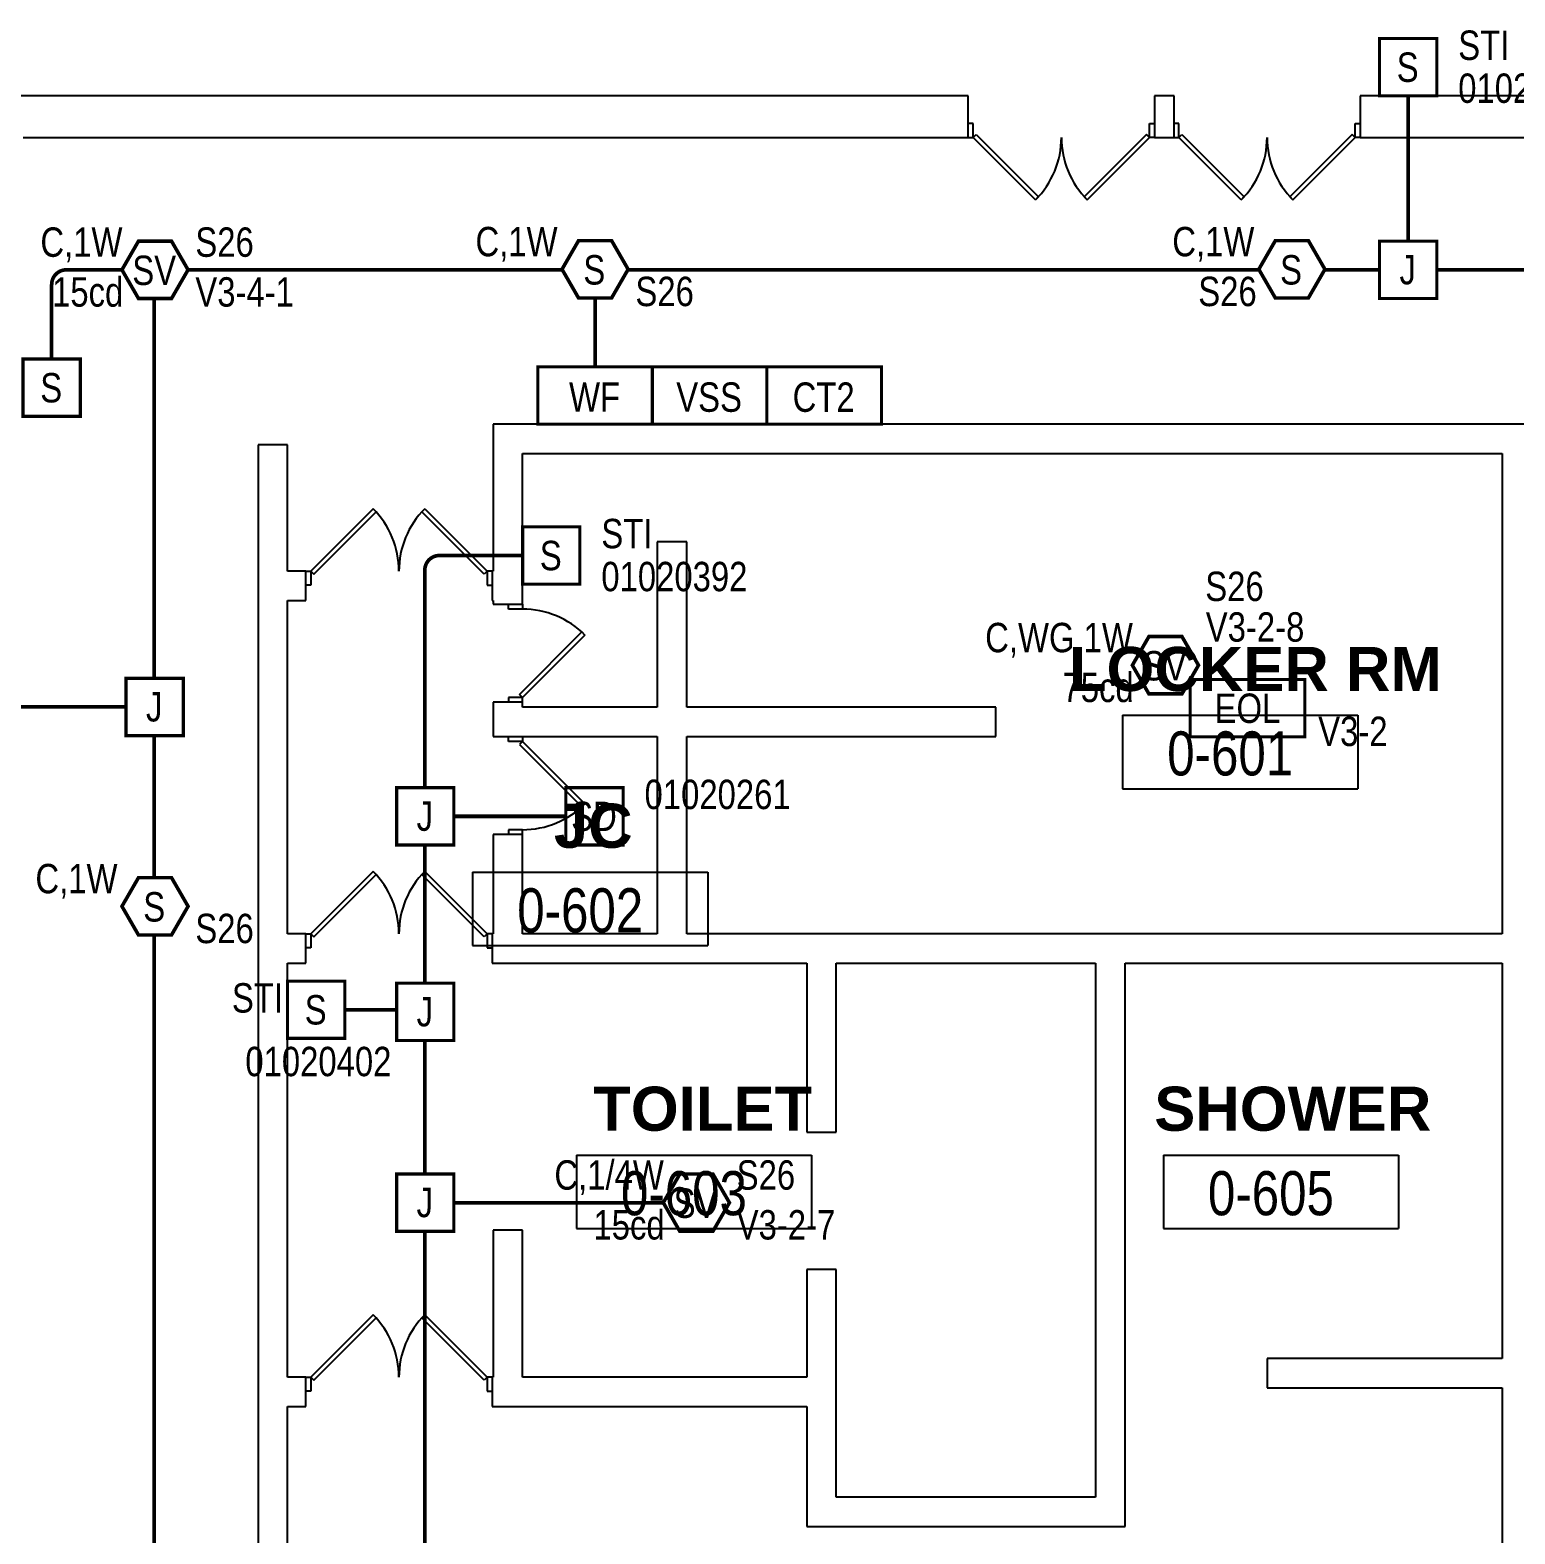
# Model space of a CAD drawing. Header units: inches. Extents: x 3516 to 15434, y -1454 to 5991.
# Drawn here: x 12130 to 12737, y 3575 to 4189 of the extents above; entities that cross this region are included whole.
import ezdxf
from ezdxf.enums import TextEntityAlignment as Align

# ---------------------------------------------------------------- set-up
doc = ezdxf.new("R2010")
doc.units = ezdxf.units.IN
doc.header["$LTSCALE"] = 0.25
doc.header["$MEASUREMENT"] = 0
for name, color, linetype in [('BACKGROUND', 8, 'Continuous'), ('CONDUIT', 6, 'Continuous'), ('EOL', 1, 'Continuous'), ('JUNCTION BOX', 1, 'Continuous'), ('MONITOR MODULE', 1, 'Continuous'), ('PULL STATION', 1, 'Continuous'), ('SMOKE DETECTOR', 1, 'Continuous'), ('SPEAKER', 1, 'Continuous'), ('SPEAKER STROBE', 1, 'Continuous'), ('TAMPER SWITCH', 1, 'Continuous'), ('WATERFLOW SWITCH', 1, 'Continuous')]:
    doc.layers.add(name, color=color, linetype=linetype)
doc.styles.add('Arial', font='arial.ttf', dxfattribs={"width": 0.8})
doc.styles.add('Arial_B_1', font='arialbd.ttf', dxfattribs={"height": 0.09375})

# ---------------------------------------------------------------- blocks, each defined once
blk = doc.blocks.new('SIGA-278')
at = {"layer": 'PULL STATION', "const_width": 1.3}
blk.add_lwpolyline([(-11.5, -11.68), (-11.5, 11.7), (11.89, 11.7), (11.89, -11.68)], close=True, dxfattribs=at)
at = {"layer": 'PULL STATION', "style": 'Arial', "width": 0.8}
blk.add_text('S', height=12, dxfattribs=at).set_placement((0, 0), align=Align.MIDDLE)
for tag, p in [('ADDRESS', (20.64, 8.96)), ('ZONE', (20.64, -8.58))]:
    blk.add_attdef(tag, text='', height=12, dxfattribs=at).set_placement(p, align=Align.MIDDLE_LEFT)
blk.add_attdef('SUBSCRIPT', text='', height=12, dxfattribs=at).set_placement((-16.56, -9.02), align=Align.MIDDLE_RIGHT)
blk = doc.blocks.new('GC-S7')
at = {"layer": 'SPEAKER', "const_width": 1.46}
blk.add_lwpolyline([(13.83, 0.21), (7.08, 11.9), (-6.42, 11.9), (-13.17, 0.21), (-6.42, -11.49), (7.08, -11.49)], close=True, dxfattribs=at)
at = {"layer": 'SPEAKER', "style": 'Arial', "width": 0.8}
blk.add_text('S', height=12, dxfattribs=at).set_placement((0, 0), align=Align.MIDDLE)
for tag, p in [('C', (-14.98, 11.52)), ('1/2W', (-14.65, -8.82))]:
    blk.add_attdef(tag, text='', height=12, dxfattribs=at).set_placement(p, align=Align.MIDDLE_RIGHT)
blk.add_attdef('Speaker_Circuit', text='', height=12, dxfattribs=at).set_placement((16.8, -8.82), align=Align.MIDDLE_LEFT)
blk = doc.blocks.new('GC-S7VM')
at = {"layer": 'SPEAKER STROBE', "const_width": 1.46}
blk.add_lwpolyline([(13.83, 0.21), (7.08, 11.9), (-6.42, 11.9), (-13.17, 0.21), (-6.42, -11.49), (7.08, -11.49)], close=True, dxfattribs=at)
at = {"layer": 'SPEAKER STROBE', "style": 'Arial', "width": 0.8}
blk.add_text('SV', height=12, dxfattribs=at).set_placement((0, 0), align=Align.MIDDLE)
for tag, p in [('C', (-12.95, 11.52)), ('CANDELA', (-12.62, -8.82)), ('1/2W', (-12.62, -29.16))]:
    blk.add_attdef(tag, text='', height=12, dxfattribs=at).set_placement(p, align=Align.MIDDLE_RIGHT)
for tag, p in [('Speaker_Circuit', (16.8, 11.52)), ('Visual_Circuit', (16.8, -8.82))]:
    blk.add_attdef(tag, text='', height=12, dxfattribs=at).set_placement(p, align=Align.MIDDLE_LEFT)
blk = doc.blocks.new('SIGA-PD')
at = {"layer": 'SMOKE DETECTOR', "const_width": 1.3}
blk.add_lwpolyline([(-11.5, -11.68), (-11.5, 11.7), (11.89, 11.7), (11.89, -11.68)], close=True, dxfattribs=at)
at = {"layer": 'SMOKE DETECTOR', "style": 'Arial', "width": 0.8}
blk.add_text('SD', height=12, dxfattribs=at).set_placement((0, 0), align=Align.MIDDLE)
for tag, p in [('ADDRESS', (20.64, 8.96)), ('ZONE', (20.64, -8.58))]:
    blk.add_attdef(tag, text='', height=12, dxfattribs=at).set_placement(p, align=Align.MIDDLE_LEFT)
blk.add_attdef('SUBSCRIPT', text='', height=12, dxfattribs=at).set_placement((-16.56, -9.02), align=Align.MIDDLE_RIGHT)
blk = doc.blocks.new('JUNCTION BOX')
at = {"const_width": 1.3}
blk.add_lwpolyline([(-11.5, -11.68), (-11.5, 11.7), (11.89, 11.7), (11.89, -11.68)], close=True, dxfattribs=at)
at = {"style": 'Arial', "width": 0.8}
blk.add_text('J', height=12, dxfattribs=at).set_placement((0, 0), align=Align.MIDDLE)
blk.add_attdef('SUBSCRIPT', text='', height=12, dxfattribs=at).set_placement((-16.56, -9.02), align=Align.MIDDLE_RIGHT)
blk = doc.blocks.new('SIGA-CT2')
at = {"layer": 'MONITOR MODULE', "const_width": 1.25}
blk.add_lwpolyline([(-23.19, 12.37), (23.58, 12.37), (23.58, -11.01), (-23.19, -11.01)], close=True, dxfattribs=at)
at = {"layer": 'MONITOR MODULE', "style": 'Arial', "width": 0.8}
blk.add_text('CT2', height=12, dxfattribs=at).set_placement((0, 0), align=Align.MIDDLE)
blk = doc.blocks.new('WATERFLOW SWITCH')
at = {"layer": 'WATERFLOW SWITCH', "const_width": 1.25}
blk.add_lwpolyline([(-23.19, 12.37), (23.58, 12.37), (23.58, -11.01), (-23.19, -11.01)], close=True, dxfattribs=at)
at = {"layer": 'WATERFLOW SWITCH', "style": 'Arial', "width": 0.8}
blk.add_text('WF', height=12, dxfattribs=at).set_placement((0, 0), align=Align.MIDDLE)
for tag, p in [('ADDRESS', (28.76, 11.59)), ('ZONE', (29.08, -8.75))]:
    blk.add_attdef(tag, text='', height=12, dxfattribs=at).set_placement(p, align=Align.MIDDLE_LEFT)
blk = doc.blocks.new('TAMPER SWITCH')
at = {"layer": 'TAMPER SWITCH', "const_width": 1.25}
blk.add_lwpolyline([(-23.39, 12.13), (23.38, 12.13), (23.38, -11.26), (-23.39, -11.26)], close=True, dxfattribs=at)
at = {"layer": 'TAMPER SWITCH', "style": 'Arial', "width": 0.8}
blk.add_text('VSS', height=12, dxfattribs=at).set_placement((-0.2, -0.24), align=Align.MIDDLE)
for tag, p in [('ADDRESS', (28.56, 11.34)), ('ZONE', (28.88, -9))]:
    blk.add_attdef(tag, text='', height=12, dxfattribs=at).set_placement(p, align=Align.MIDDLE_LEFT)
blk = doc.blocks.new('EOLR')
at = {"layer": 'EOL', "const_width": 1.25}
blk.add_lwpolyline([(-23.38, 11.69), (23.38, 11.69), (23.38, -11.69), (-23.38, -11.69)], close=True, dxfattribs=at)
at = {"layer": 'EOL', "style": 'Arial', "width": 0.8}
blk.add_text('EOL', height=12, dxfattribs=at).set_placement((0, 0), align=Align.MIDDLE)
for tag, p in [('CIRCUIT#', (28.56, 10.91)), ('EOL_VALUE', (28.88, -9.43))]:
    blk.add_attdef(tag, text='', height=12, dxfattribs=at).set_placement(p, align=Align.MIDDLE_LEFT)

msp = doc.modelspace()

# ---------------------------------------------------------------- linework, layer by layer
at = {"layer": 'BACKGROUND'}
for p, q in [((12513.53, 4162.13), (12082.28, 4162.13)), ((12513.53, 4145.13), (12513.53, 4162.13)), ((12597.53, 4162.13), (12589.53, 4162.13)), ((12589.53, 4162.13), (12589.53, 4145.13)), ((12597.53, 4145.13), (12597.53, 4162.13)), ((13829.53, 4162.13), (12673.53, 4162.13)), ((12673.53, 4162.13), (12673.53, 4145.13)), ((12515.53, 4150.88), (12513.53, 4150.88)), ((12515.53, 4145.13), (12515.53, 4150.88)), ((12587.53, 4150.88), (12589.53, 4150.88)), ((12587.53, 4145.13), (12587.53, 4150.88)), ((12599.53, 4150.88), (12597.53, 4150.88)), ((12599.53, 4145.13), (12599.53, 4150.88)), ((12671.53, 4150.88), (12673.53, 4150.88)), ((12671.53, 4145.13), (12671.53, 4150.88)), ((12127.53, 4145.13), (12513.53, 4145.13)), ((12513.53, 4145.13), (12515.53, 4145.13)), ((12515.53, 4145.13), (12516.77, 4146.37)), ((12540.99, 4119.68), (12515.53, 4145.13)), ((12516.77, 4146.37), (12542.23, 4120.91)), ((12586.3, 4146.37), (12560.84, 4120.91)), ((12562.08, 4119.68), (12587.53, 4145.13)), ((12587.53, 4145.13), (12586.3, 4146.37)), ((12589.53, 4145.13), (12587.53, 4145.13)), ((12589.53, 4145.13), (12597.53, 4145.13)), ((12597.53, 4145.13), (12599.53, 4145.13)), ((12599.53, 4145.13), (12600.77, 4146.37)), ((12624.99, 4119.68), (12599.53, 4145.13)), ((12600.77, 4146.37), (12626.23, 4120.91)), ((12670.3, 4146.37), (12644.84, 4120.91)), ((12646.08, 4119.68), (12671.53, 4145.13)), ((12671.53, 4145.13), (12670.3, 4146.37)), ((12673.53, 4145.13), (12671.53, 4145.13)), ((12673.53, 4145.13), (13829.53, 4145.13)), ((12542.23, 4120.91), (12540.99, 4119.68)), ((12560.84, 4120.91), (12562.08, 4119.68)), ((12626.23, 4120.91), (12624.99, 4119.68)), ((12644.84, 4120.91), (12646.08, 4119.68)), ((12319.53, 4028.13), (12319.53, 3968.13)), ((12811.53, 4028.13), (12319.53, 4028.13)), ((12235.53, 4019.63), (12223.53, 4019.63)), ((12223.53, 4019.63), (12223.53, 3203.38)), ((12235.53, 3968.13), (12235.53, 4019.63)), ((12331.53, 3954.59), (12331.53, 4016.13)), ((12331.53, 4016.13), (12731.53, 4016.13)), ((12731.53, 4016.13), (12731.53, 3820.13)), ((12270.49, 3993.59), (12245.03, 3968.13)), ((12246.27, 3966.89), (12271.73, 3992.35)), ((12271.73, 3992.35), (12270.49, 3993.59)), ((12290.34, 3992.35), (12291.58, 3993.59)), ((12315.8, 3966.89), (12290.34, 3992.35)), ((12291.58, 3993.59), (12317.03, 3968.13)), ((12386.53, 3980.13), (12386.53, 3912.59)), ((12398.53, 3980.13), (12386.53, 3980.13)), ((12398.53, 3912.59), (12398.53, 3980.13)), ((12243.03, 3968.13), (12235.53, 3968.13)), ((12243.03, 3956.13), (12243.03, 3968.13)), ((12243.03, 3968.13), (12245.03, 3968.13)), ((12245.03, 3968.13), (12245.03, 3962.38)), ((12245.03, 3968.13), (12246.27, 3966.89)), ((12317.03, 3968.13), (12315.8, 3966.89)), ((12317.03, 3968.13), (12317.03, 3962.38)), ((12319.03, 3968.13), (12317.03, 3968.13)), ((12319.53, 3968.13), (12319.03, 3968.13)), ((12319.03, 3968.13), (12319.03, 3956.13)), ((12245.03, 3962.38), (12243.03, 3962.38)), ((12317.03, 3962.38), (12319.03, 3962.38)), ((12235.53, 3820.13), (12235.53, 3956.13)), ((12235.53, 3956.13), (12243.03, 3956.13)), ((12319.03, 3956.13), (12319.53, 3956.13)), ((12319.53, 3956.13), (12319.53, 3954.59)), ((12319.53, 3954.59), (12331.53, 3954.59)), ((12325.78, 3952.59), (12325.78, 3954.59)), ((12331.53, 3954.59), (12331.53, 3952.59)), ((12331.53, 3952.59), (12325.78, 3952.59)), ((12330.3, 3917.82), (12355.75, 3943.28)), ((12356.99, 3942.04), (12331.53, 3916.59)), ((12355.75, 3943.28), (12356.99, 3942.04)), ((12325.78, 3916.59), (12325.78, 3914.59)), ((12331.53, 3916.59), (12325.78, 3916.59)), ((12331.53, 3916.59), (12330.3, 3917.82)), ((12331.53, 3914.59), (12331.53, 3916.59)), ((12331.53, 3914.59), (12319.53, 3914.59)), ((12319.53, 3914.59), (12319.53, 3900.59)), ((12331.53, 3912.59), (12331.53, 3914.59)), ((12386.53, 3912.59), (12331.53, 3912.59)), ((12524.71, 3912.59), (12398.53, 3912.59)), ((12524.71, 3900.59), (12524.71, 3912.59)), ((12576.55, 3909.29), (12672.55, 3909.29)), ((12576.55, 3909.29), (12576.55, 3879.29)), ((12672.55, 3909.29), (12672.55, 3879.29)), ((12319.53, 3900.59), (12386.53, 3900.59)), ((12325.78, 3898.59), (12325.78, 3900.59)), ((12331.53, 3898.59), (12325.78, 3898.59)), ((12331.53, 3898.59), (12330.3, 3897.35)), ((12331.53, 3900.59), (12331.53, 3898.59)), ((12356.99, 3873.13), (12331.53, 3898.59)), ((12386.53, 3900.59), (12386.53, 3820.13)), ((12398.53, 3820.13), (12398.53, 3900.59)), ((12398.53, 3900.59), (12524.71, 3900.59)), ((12330.3, 3897.35), (12355.75, 3871.89)), ((12576.55, 3879.29), (12672.55, 3879.29)), ((12355.75, 3871.89), (12356.99, 3873.13)), ((12325.78, 3862.59), (12325.78, 3860.59)), ((12331.53, 3862.59), (12325.78, 3862.59)), ((12331.53, 3860.59), (12331.53, 3862.59)), ((12331.53, 3860.59), (12319.53, 3860.59)), ((12319.53, 3860.59), (12319.53, 3820.13)), ((12331.53, 3820.13), (12331.53, 3860.59)), ((12270.49, 3845.59), (12245.03, 3820.13)), ((12246.27, 3818.89), (12271.73, 3844.35)), ((12271.73, 3844.35), (12270.49, 3845.59)), ((12290.34, 3844.35), (12291.58, 3845.59)), ((12315.8, 3818.89), (12290.34, 3844.35)), ((12291.58, 3845.59), (12317.03, 3820.13)), ((12311.13, 3845.28), (12407.13, 3845.28)), ((12311.13, 3845.28), (12311.13, 3815.28)), ((12407.13, 3845.28), (12407.13, 3815.28)), ((12243.03, 3820.13), (12235.53, 3820.13)), ((12243.03, 3808.13), (12243.03, 3820.13)), ((12243.03, 3820.13), (12245.03, 3820.13)), ((12245.03, 3820.13), (12245.03, 3814.38)), ((12245.03, 3820.13), (12246.27, 3818.89)), ((12317.03, 3820.13), (12315.8, 3818.89)), ((12317.03, 3820.13), (12317.03, 3814.38)), ((12319.03, 3820.13), (12317.03, 3820.13)), ((12319.53, 3820.13), (12319.03, 3820.13)), ((12319.03, 3820.13), (12319.03, 3808.13)), ((12386.53, 3820.13), (12331.53, 3820.13)), ((12731.53, 3820.13), (12398.53, 3820.13)), ((12245.03, 3814.38), (12243.03, 3814.38)), ((12311.13, 3815.28), (12407.13, 3815.28)), ((12317.03, 3814.38), (12319.03, 3814.38)), ((12235.53, 3639.13), (12235.53, 3808.13)), ((12235.53, 3808.13), (12243.03, 3808.13)), ((12319.03, 3808.13), (12447.53, 3808.13)), ((12447.53, 3808.13), (12447.53, 3739.13)), ((12459.53, 3808.13), (12565.53, 3808.13)), ((12459.53, 3739.13), (12459.53, 3808.13)), ((12565.53, 3808.13), (12565.53, 3590.13)), ((12577.53, 3578.13), (12577.53, 3808.13)), ((12577.53, 3808.13), (12731.53, 3808.13)), ((12731.53, 3808.13), (12731.53, 3646.81)), ((12447.53, 3739.13), (12459.53, 3739.13)), ((12353.48, 3729.8), (12449.48, 3729.8)), ((12353.48, 3729.8), (12353.48, 3699.8)), ((12449.48, 3729.8), (12449.48, 3699.8)), ((12593.18, 3729.8), (12689.18, 3729.8)), ((12593.18, 3729.8), (12593.18, 3699.8)), ((12689.18, 3729.8), (12689.18, 3699.8)), ((12331.53, 3699.13), (12319.53, 3699.13)), ((12319.53, 3699.13), (12319.53, 3639.13)), ((12331.53, 3639.13), (12331.53, 3699.13)), ((12353.48, 3699.8), (12449.48, 3699.8)), ((12593.18, 3699.8), (12689.18, 3699.8)), ((12447.53, 3683.13), (12447.53, 3639.13)), ((12459.53, 3683.13), (12447.53, 3683.13)), ((12459.53, 3590.13), (12459.53, 3683.13)), ((12270.49, 3664.59), (12245.03, 3639.13)), ((12271.73, 3663.35), (12270.49, 3664.59)), ((12290.34, 3663.35), (12291.58, 3664.59)), ((12291.58, 3664.59), (12317.03, 3639.13)), ((12246.27, 3637.89), (12271.73, 3663.35)), ((12315.8, 3637.89), (12290.34, 3663.35)), ((12731.53, 3646.81), (12635.53, 3646.81)), ((12635.53, 3646.81), (12635.53, 3634.81)), ((12243.03, 3639.13), (12235.53, 3639.13)), ((12243.03, 3627.13), (12243.03, 3639.13)), ((12243.03, 3639.13), (12245.03, 3639.13)), ((12245.03, 3639.13), (12245.03, 3633.38)), ((12245.03, 3639.13), (12246.27, 3637.89)), ((12317.03, 3639.13), (12315.8, 3637.89)), ((12317.03, 3639.13), (12317.03, 3633.38)), ((12319.03, 3639.13), (12317.03, 3639.13)), ((12319.53, 3639.13), (12319.03, 3639.13)), ((12319.03, 3639.13), (12319.03, 3627.13)), ((12447.53, 3639.13), (12331.53, 3639.13)), ((12635.53, 3634.81), (12731.53, 3634.81)), ((12731.53, 3634.81), (12731.53, 3232.13)), ((12245.03, 3633.38), (12243.03, 3633.38)), ((12317.03, 3633.38), (12319.03, 3633.38)), ((12235.53, 3137.63), (12235.53, 3627.13)), ((12235.53, 3627.13), (12243.03, 3627.13)), ((12319.03, 3627.13), (12447.53, 3627.13)), ((12447.53, 3627.13), (12447.53, 3578.13)), ((12565.53, 3590.13), (12459.53, 3590.13)), ((12447.53, 3578.13), (12577.53, 3578.13))]:
    msp.add_line(p, q, dxfattribs=at)
for centre, start, end in [((12515.53, 4145.13), 315, 0), ((12587.53, 4145.13), 180, 225), ((12599.53, 4145.13), 315, 0), ((12671.53, 4145.13), 180, 225), ((12245.03, 3968.13), 0, 45), ((12317.03, 3968.13), 135, 180), ((12331.53, 3916.59), 45, 90), ((12331.53, 3898.59), 270, 315), ((12245.03, 3820.13), 0, 45), ((12317.03, 3820.13), 135, 180), ((12245.03, 3639.13), 0, 45), ((12317.03, 3639.13), 135, 180)]:
    msp.add_arc(centre, 36, start, end, dxfattribs=at)
at = {"layer": 'CONDUIT', "lineweight": 0, "const_width": 1.5}
for points in [[(12693.14, 4162.13), (12693.14, 4102.79)], [(12194.91, 4091.1), (12347.73, 4091.1)], [(12374.49, 4091.1), (12632.26, 4091.1)], [(12659.02, 4091.1), (12681.45, 4091.1)], [(12704.83, 4091.1), (12881.74, 4091.1)], [(12181.09, 3924.37), (12181.09, 4079.41)], [(12361.11, 4079.61), (12361.11, 4051.51)], [(12032.82, 3912.67), (12169.59, 3912.67)], [(12181.09, 3842.99), (12181.09, 3900.99)], [(12349.18, 3868.04), (12303.46, 3868.04)], [(12291.58, 3799.92), (12291.58, 3856.35)], [(12181.09, 3566.38), (12181.09, 3819.61)], [(12258.92, 3789.09), (12280.08, 3789.09)], [(12291.58, 3722.05), (12291.58, 3776.54)], [(12388.98, 3710.35), (12303.46, 3710.35)], [(12291.58, 3522.08), (12291.58, 3698.66)]]:
    msp.add_lwpolyline(points, dxfattribs=at)
for points in [[(12167.91, 4091.1), (12145.22, 4091.1, 0.414214), (12139.22, 4085.1), (12139.22, 4054.68)], [(12291.58, 3879.73), (12291.58, 3968.5, -0.414214), (12297.58, 3974.5), (12331.53, 3974.5)]]:
    msp.add_lwpolyline(points, format="xyb", dxfattribs=at)

# ---------------------------------------------------------------- block references
at = {"layer": 'EOL'}
msp.add_blockref('EOLR', (12627.52, 3912.16), dxfattribs=at).add_auto_attribs({'EOL_VALUE': 'V3-2'})
at = {"layer": 'JUNCTION BOX'}
for p in [(12692.94, 4091.09), (12181.09, 3912.67), (12291.58, 3868.04), (12291.58, 3788.22), (12291.58, 3710.35)]:
    msp.add_blockref('JUNCTION BOX', p, dxfattribs=at)
at = {"layer": 'MONITOR MODULE'}
msp.add_blockref('SIGA-CT2', (12454.45, 4039.14), dxfattribs=at)
at = {"layer": 'PULL STATION'}
for p, values in [((12692.94, 4173.81), {'ADDRESS': 'STI', 'ZONE': '01020388'}), ((12343.03, 3974.49), {'ADDRESS': 'STI', 'ZONE': '01020392'})]:
    msp.add_blockref('SIGA-278', p, dxfattribs=at).add_auto_attribs(values)
ref = msp.add_blockref('SIGA-278', (12139.03, 4042.98), dxfattribs=at)
ref.add_attrib('ADDRESS', 'STI', dxfattribs={"height": 12, "style": 'Arial', "width": 0.8}).set_placement((12104.14, 4051.94), align=Align.MIDDLE_LEFT)
ref.add_attrib('ZONE', '01020391', dxfattribs={"height": 12, "style": 'Arial', "width": 0.8}).set_placement((12067, 4034.4), align=Align.MIDDLE_LEFT)
ref = msp.add_blockref('SIGA-278', (12247.03, 3789.08), dxfattribs=at)
ref.add_attrib('ADDRESS', 'STI', dxfattribs={"height": 12, "style": 'Arial', "width": 0.8}).set_placement((12212.83, 3793.94), align=Align.MIDDLE_LEFT)
ref.add_attrib('ZONE', '01020402', dxfattribs={"height": 12, "style": 'Arial', "width": 0.8}).set_placement((12218.3, 3767.97), align=Align.MIDDLE_LEFT)
at = {"layer": 'SMOKE DETECTOR'}
msp.add_blockref('SIGA-PD', (12360.68, 3868.03), dxfattribs=at).add_auto_attribs({'ADDRESS': '01020261'})
at = {"layer": 'SPEAKER'}
for p in [(12360.79, 4091.1), (12181.09, 3831.1)]:
    msp.add_blockref('GC-S7', p, dxfattribs=at).add_auto_attribs({'C': 'C,1W', 'Speaker_Circuit': 'S26'})
ref = msp.add_blockref('GC-S7', (12645.32, 4091.1), dxfattribs=at)
ref.add_attrib('C', 'C,1W', dxfattribs={"height": 12, "style": 'Arial', "width": 0.8}).set_placement((12630.34, 4102.61), align=Align.MIDDLE_RIGHT)
ref.add_attrib('Speaker_Circuit', 'S26', dxfattribs={"height": 12, "style": 'Arial', "width": 0.8}).set_placement((12607.43, 4082.28), align=Align.MIDDLE_LEFT)
at = {"layer": 'SPEAKER STROBE'}
for p, values in [((12181.09, 4090.89), {'C': 'C,1W', 'Speaker_Circuit': 'S26', 'Visual_Circuit': 'V3-4-1', 'CANDELA': '15cd'}), ((12402.15, 3710.14), {'C': 'C,1/4W', 'Speaker_Circuit': 'S26', 'Visual_Circuit': 'V3-2-7', 'CANDELA': '15cd'})]:
    msp.add_blockref('GC-S7VM', p, dxfattribs=at).add_auto_attribs(values)
ref = msp.add_blockref('GC-S7VM', (12593.69, 3929.5), dxfattribs=at)
ref.add_attrib('C', 'C,WG,1W', dxfattribs={"height": 12, "style": 'Arial', "width": 0.8}).set_placement((12580.74, 3941.01), align=Align.MIDDLE_RIGHT)
ref.add_attrib('Speaker_Circuit', 'S26', dxfattribs={"height": 12, "style": 'Arial', "width": 0.8}).set_placement((12610.29, 3961.91), align=Align.MIDDLE_LEFT)
ref.add_attrib('Visual_Circuit', 'V3-2-8', dxfattribs={"height": 12, "style": 'Arial', "width": 0.8}).set_placement((12610.49, 3945.33), align=Align.MIDDLE_LEFT)
ref.add_attrib('CANDELA', '75cd', dxfattribs={"height": 12, "style": 'Arial', "width": 0.8}).set_placement((12581.06, 3920.67), align=Align.MIDDLE_RIGHT)
at = {"layer": 'TAMPER SWITCH'}
msp.add_blockref('TAMPER SWITCH', (12407.88, 4039.39), dxfattribs=at)
at = {"layer": 'WATERFLOW SWITCH'}
msp.add_blockref('WATERFLOW SWITCH', (12360.92, 4039.14), dxfattribs=at)

# ---------------------------------------------------------------- texts
at = {"layer": 'BACKGROUND', "char_height": 18, "attachment_point": 1}
for s, insert, width, style in [('LOCKER RM', (12554.6, 3937.19), 169.074, 'Arial_B_1'), ('0-601', (12594.74, 3902.71), 70.3566, 'Arial'), ('JC', (12344.29, 3873.18), 35.451, 'Arial_B_1'), ('0-602', (12329.33, 3838.69), 70.3566, 'Arial'), ('TOILET', (12360.35, 3757.7), 99.2628, 'Arial_B_1'), ('SHOWER', (12589.46, 3757.7), 124.8966, 'Arial_B_1'), ('0-603', (12371.68, 3723.22), 70.3566, 'Arial'), ('0-605', (12611.37, 3723.22), 70.3566, 'Arial')]:
    msp.add_mtext(s, dxfattribs=dict(at, insert=insert, width=width, style=style))

doc.saveas('drawing.dxf')
